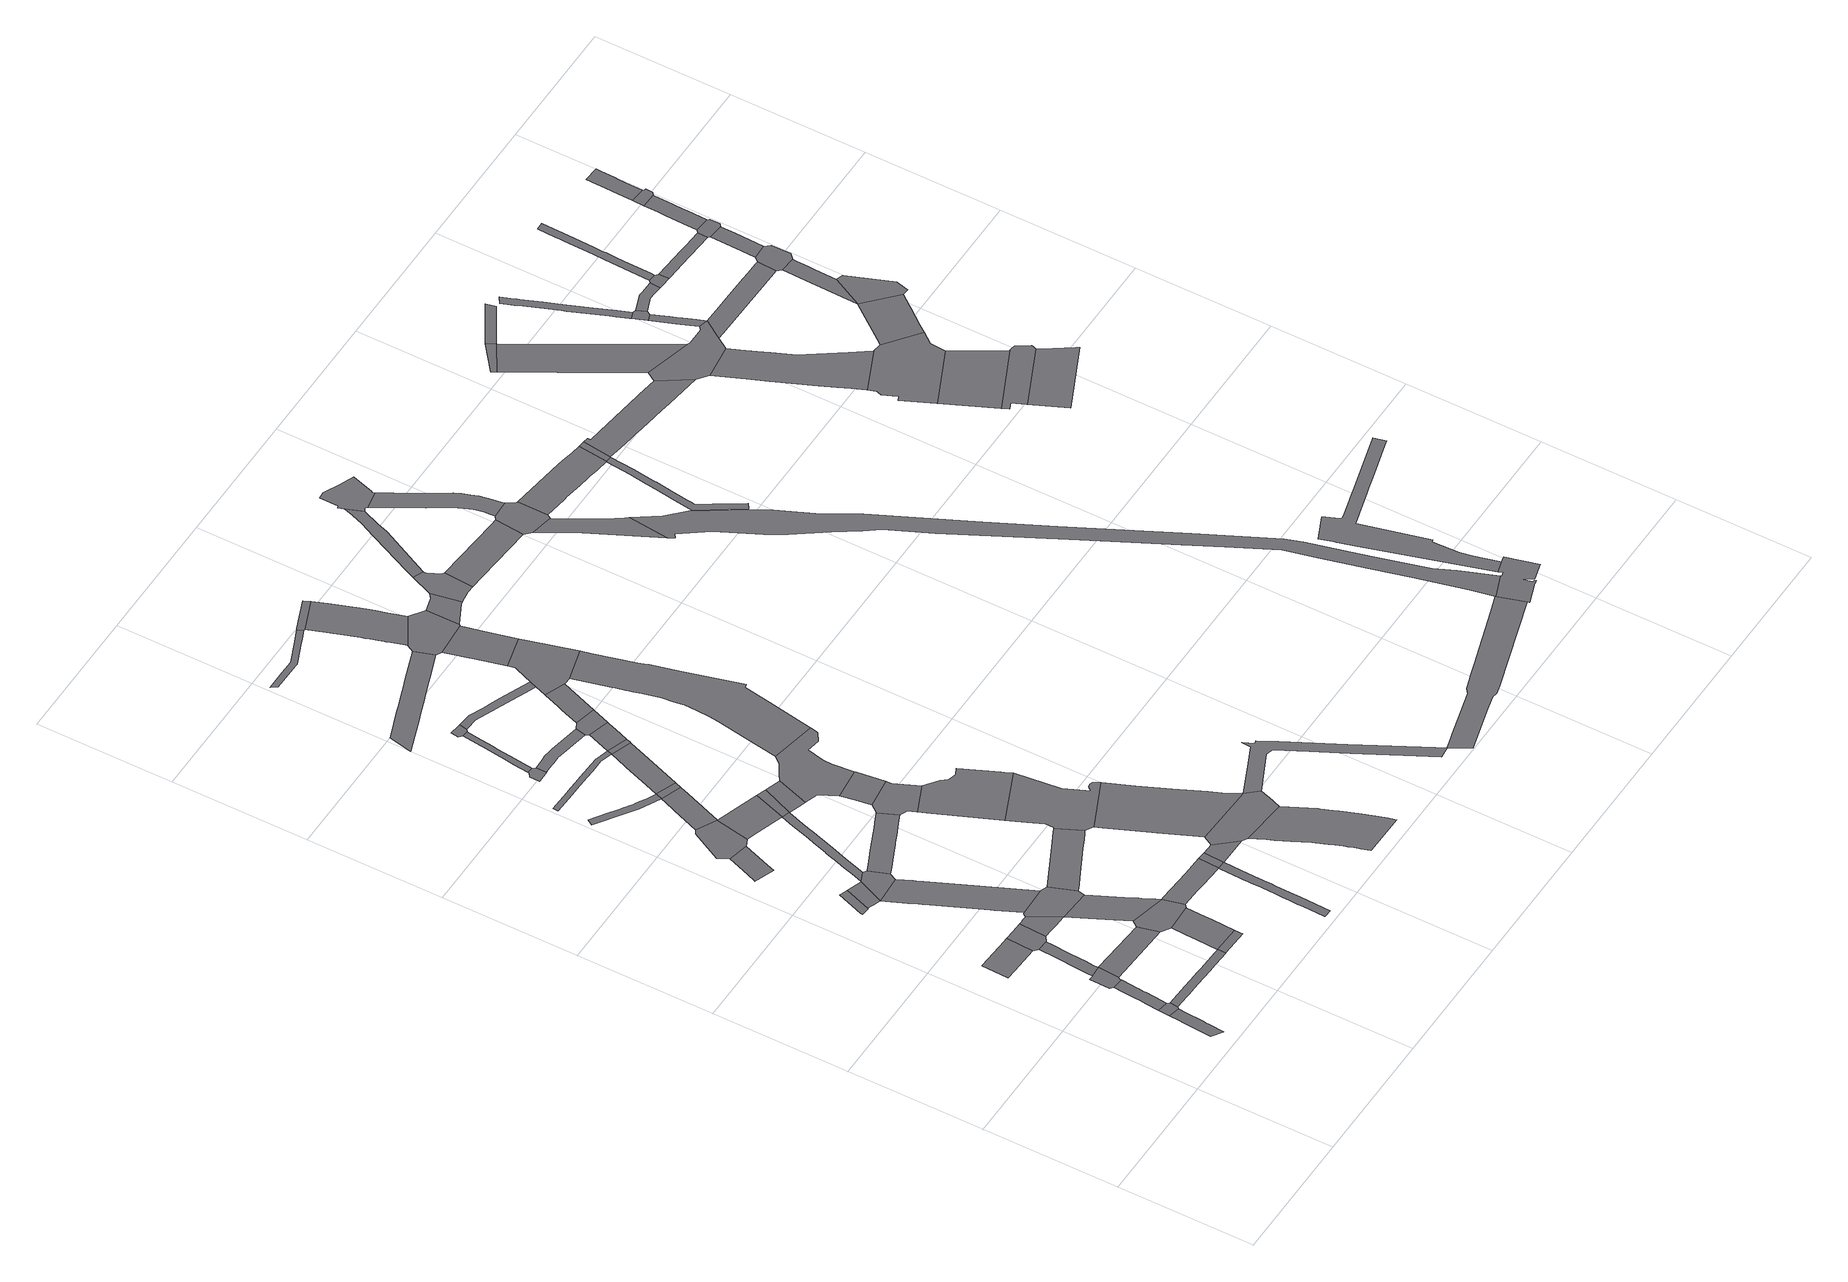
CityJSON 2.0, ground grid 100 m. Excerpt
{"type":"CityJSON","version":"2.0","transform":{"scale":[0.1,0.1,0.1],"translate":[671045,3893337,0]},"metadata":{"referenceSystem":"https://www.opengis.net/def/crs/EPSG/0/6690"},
"CityObjects":{
"road1":{"type":"Road","attributes":{"function":"9","usage":"9","RoadStructureAttribute.widthType":"2","RoadStructureAttribute.width":7.03,"RoadStructureAttribute.sectionType":"1"},"geometry":[{"type":"MultiSurface","lod":"1","boundaries":[[[0,1,2,3,4,5,6,7,8,9,10,11,12,13]]]}]},
"road2":{"type":"Road","attributes":{"function":"9","usage":"9","RoadStructureAttribute.widthType":"9","RoadStructureAttribute.width":-9999,"RoadStructureAttribute.sectionType":"9"},"geometry":[{"type":"MultiSurface","lod":"1","boundaries":[[[14,15,16,13,12,17]]]}]},
"road3":{"type":"Road","attributes":{"function":"9","usage":"9","RoadStructureAttribute.widthType":"2","RoadStructureAttribute.width":7.03,"RoadStructureAttribute.sectionType":"1"},"geometry":[{"type":"MultiSurface","lod":"1","boundaries":[[[18,19,20,21,22,23,24,25,16,15,26,27,28,29,30,31,32,33,34]]]}]},
"road4":{"type":"Road","attributes":{"function":"9","usage":"9","RoadStructureAttribute.widthType":"9","RoadStructureAttribute.width":-9999,"RoadStructureAttribute.sectionType":"9"},"geometry":[{"type":"MultiSurface","lod":"1","boundaries":[[[35,36,37,38,39,18,34,40,41]]]}]},
"road5":{"type":"Road","attributes":{"function":"9","usage":"9","RoadStructureAttribute.widthType":"1","RoadStructureAttribute.width":17.89,"RoadStructureAttribute.sectionType":"1"},"geometry":[{"type":"MultiSurface","lod":"1","boundaries":[[[42,43,44,45,46,47,48,49]]]}]},
"road6":{"type":"Road","attributes":{"function":"9","usage":"9","RoadStructureAttribute.widthType":"2","RoadStructureAttribute.width":6.65,"RoadStructureAttribute.sectionType":"1"},"geometry":[{"type":"MultiSurface","lod":"1","boundaries":[[[50,51,52,53,36,35,54,55,56,57,58,59,60]]]}]},
"road7":{"type":"Road","attributes":{"function":"9","usage":"9","RoadStructureAttribute.widthType":"3","RoadStructureAttribute.width":5.54,"RoadStructureAttribute.sectionType":"1"},"geometry":[{"type":"MultiSurface","lod":"1","boundaries":[[[61,62,63,64,65,66,67,68,14,17,69,70,71,72,73,74,75,76,77,78,79,80]]]}]},
"road8":{"type":"Road","attributes":{"function":"9","usage":"9","RoadStructureAttribute.widthType":"9","RoadStructureAttribute.width":-9999,"RoadStructureAttribute.sectionType":"9"},"geometry":[{"type":"MultiSurface","lod":"1","boundaries":[[[81,82,83,84,44,43,50,60]]]}]},
"road9":{"type":"Road","attributes":{"function":"9","usage":"9","RoadStructureAttribute.widthType":"9","RoadStructureAttribute.width":-9999,"RoadStructureAttribute.sectionType":"9"},"geometry":[{"type":"MultiSurface","lod":"1","boundaries":[[[85,86,87,88,89,90,91]]]}]},
"road10":{"type":"Road","attributes":{"function":"9","usage":"9","RoadStructureAttribute.widthType":"2","RoadStructureAttribute.width":14.93,"RoadStructureAttribute.sectionType":"1"},"geometry":[{"type":"MultiSurface","lod":"1","boundaries":[[[92,93,94,35,41]]]}]},
"road11":{"type":"Road","attributes":{"function":"9","usage":"9","RoadStructureAttribute.widthType":"1","RoadStructureAttribute.width":16.91,"RoadStructureAttribute.sectionType":"1"},"geometry":[{"type":"MultiSurface","lod":"1","boundaries":[[[89,88,95,96,97,98]]]}]},
"road12":{"type":"Road","attributes":{"function":"9","usage":"9","RoadStructureAttribute.widthType":"1","RoadStructureAttribute.width":17.89,"RoadStructureAttribute.sectionType":"1"},"geometry":[{"type":"MultiSurface","lod":"1","boundaries":[[[82,99,100,101,102,103,104,105,106,107,83]]]}]},
"road13":{"type":"Road","attributes":{"function":"9","usage":"9","RoadStructureAttribute.widthType":"1","RoadStructureAttribute.width":15.04,"RoadStructureAttribute.sectionType":"1"},"geometry":[{"type":"MultiSurface","lod":"1","boundaries":[[[108,109,110,111,112,113,114,115]]]}]},
"road14":{"type":"Road","attributes":{"function":"9","usage":"9","RoadStructureAttribute.widthType":"9","RoadStructureAttribute.width":-9999,"RoadStructureAttribute.sectionType":"9"},"geometry":[{"type":"MultiSurface","lod":"1","boundaries":[[[97,116,117,118,119,98]]]}]},
"road15":{"type":"Road","attributes":{"function":"9","usage":"9","RoadStructureAttribute.widthType":"1","RoadStructureAttribute.width":16.91,"RoadStructureAttribute.sectionType":"1"},"geometry":[{"type":"MultiSurface","lod":"1","boundaries":[[[120,121,122,123,124,116,97,125,126,127,128,129,130,131,132,133]]]}]},
"road16":{"type":"Road","attributes":{"function":"9","usage":"9","RoadStructureAttribute.widthType":"9","RoadStructureAttribute.width":-9999,"RoadStructureAttribute.sectionType":"9"},"geometry":[{"type":"MultiSurface","lod":"1","boundaries":[[[134,135,61,80]]]}]},
"road17":{"type":"Road","attributes":{"function":"9","usage":"9","RoadStructureAttribute.widthType":"9","RoadStructureAttribute.width":-9999,"RoadStructureAttribute.sectionType":"9"},"geometry":[{"type":"MultiSurface","lod":"1","boundaries":[[[136,137,120,133,138,103,102,139]]]}]},
"road18":{"type":"Road","attributes":{"function":"9","usage":"9","RoadStructureAttribute.widthType":"1","RoadStructureAttribute.width":19.21,"RoadStructureAttribute.sectionType":"1"},"geometry":[{"type":"MultiSurface","lod":"1","boundaries":[[[140,141,142,143,144,145,146,61,135]]]}]},
"road19":{"type":"Road","attributes":{"function":"9","usage":"9","RoadStructureAttribute.widthType":"9","RoadStructureAttribute.width":-9999,"RoadStructureAttribute.sectionType":"9"},"geometry":[{"type":"MultiSurface","lod":"1","boundaries":[[[111,110,147,148,149,150,151]]]}]},
"road20":{"type":"Road","attributes":{"function":"9","usage":"9","RoadStructureAttribute.widthType":"1","RoadStructureAttribute.width":19.21,"RoadStructureAttribute.sectionType":"1"},"geometry":[{"type":"MultiSurface","lod":"1","boundaries":[[[102,152,153,154,155,156,157,158,139]]]}]},
"road21":{"type":"Road","attributes":{"function":"9","usage":"9","RoadStructureAttribute.widthType":"9","RoadStructureAttribute.width":-9999,"RoadStructureAttribute.sectionType":"9"},"geometry":[{"type":"MultiSurface","lod":"1","boundaries":[[[93,92,143,142,159,154,153]]]}]},
"road22":{"type":"Road","attributes":{"function":"9","usage":"9","RoadStructureAttribute.widthType":"3","RoadStructureAttribute.width":5.7,"RoadStructureAttribute.sectionType":"1"},"geometry":[{"type":"MultiSurface","lod":"1","boundaries":[[[160,161,162,163,164,165,166,167,168,169,98,119,170,171,172,173,174,175,176,177,178,179]]]}]},
"road23":{"type":"Road","attributes":{"function":"9","usage":"9","RoadStructureAttribute.widthType":"3","RoadStructureAttribute.width":4.86,"RoadStructureAttribute.sectionType":"1"},"geometry":[{"type":"MultiSurface","lod":"1","boundaries":[[[180,181,182,183,184,185,186,187,188,189,190,191,192,193,194,195,196,197,198,199]]]}]},
"road24":{"type":"Road","attributes":{"function":"9","usage":"9","RoadStructureAttribute.widthType":"2","RoadStructureAttribute.width":14.6,"RoadStructureAttribute.sectionType":"1"},"geometry":[{"type":"MultiSurface","lod":"1","boundaries":[[[200,201,198,202,203,204,205,149,148,206]]]}]},
"road25":{"type":"Road","attributes":{"function":"9","usage":"9","RoadStructureAttribute.widthType":"2","RoadStructureAttribute.width":11.9,"RoadStructureAttribute.sectionType":"1"},"geometry":[{"type":"MultiSurface","lod":"1","boundaries":[[[207,208,209,210,211,212,213,214,118,117,215,216,217,218,219,220,221]]]}]},
"road26":{"type":"Road","attributes":{"function":"9","usage":"9","RoadStructureAttribute.widthType":"1","RoadStructureAttribute.width":24.23,"RoadStructureAttribute.sectionType":"1"},"geometry":[{"type":"MultiSurface","lod":"1","boundaries":[[[222,223,148,147,224,225]]]}]},
"road27":{"type":"Road","attributes":{"function":"9","usage":"9","RoadStructureAttribute.widthType":"9","RoadStructureAttribute.width":-9999,"RoadStructureAttribute.sectionType":"9"},"geometry":[{"type":"MultiSurface","lod":"1","boundaries":[[[226,227,228,229,230,231,232]]]}]},
"road28":{"type":"Road","attributes":{"function":"9","usage":"9","RoadStructureAttribute.widthType":"4","RoadStructureAttribute.width":3.74,"RoadStructureAttribute.sectionType":"1"},"geometry":[{"type":"MultiSurface","lod":"1","boundaries":[[[233,234,235,236,237,238,239,240,241,242,243,244,245,246,247,248,249,250]]]}]},
"road29":{"type":"Road","attributes":{"function":"9","usage":"9","RoadStructureAttribute.widthType":"9","RoadStructureAttribute.width":-9999,"RoadStructureAttribute.sectionType":"9"},"geometry":[{"type":"MultiSurface","lod":"1","boundaries":[[[198,201,251,199]]]}]},
"road30":{"type":"Road","attributes":{"function":"9","usage":"9","RoadStructureAttribute.widthType":"2","RoadStructureAttribute.width":11.96,"RoadStructureAttribute.sectionType":"1"},"geometry":[{"type":"MultiSurface","lod":"1","boundaries":[[[252,253,254,154,159,255,256,257,258]]]}]},
"road31":{"type":"Road","attributes":{"function":"9","usage":"9","RoadStructureAttribute.widthType":"1","RoadStructureAttribute.width":17.89,"RoadStructureAttribute.sectionType":"1"},"geometry":[{"type":"MultiSurface","lod":"1","boundaries":[[[259,260,261,262,263,264,265,266,267,268,137,136]]]}]},
"road32":{"type":"Road","attributes":{"function":"9","usage":"9","RoadStructureAttribute.widthType":"9","RoadStructureAttribute.width":-9999,"RoadStructureAttribute.sectionType":"9"},"geometry":[{"type":"MultiSurface","lod":"1","boundaries":[[[222,225,178,177,269]]]}]},
"road33":{"type":"Road","attributes":{"function":"9","usage":"9","RoadStructureAttribute.widthType":"4","RoadStructureAttribute.width":3.94,"RoadStructureAttribute.sectionType":"1"},"geometry":[{"type":"MultiSurface","lod":"1","boundaries":[[[231,270,271,272,273,274,275,276,277,278,279,280,281,282,283,284,232]]]}]},
"road34":{"type":"Road","attributes":{"function":"9","usage":"9","RoadStructureAttribute.widthType":"3","RoadStructureAttribute.width":5.86,"RoadStructureAttribute.sectionType":"1"},"geometry":[{"type":"MultiSurface","lod":"1","boundaries":[[[285,286,287,288,289,290,291,292,293,294,295,296,297,298,299,300,301,302,303,304,305,306,307,308,309]]]}]},
"road35":{"type":"Road","attributes":{"function":"9","usage":"9","RoadStructureAttribute.widthType":"1","RoadStructureAttribute.width":24.23,"RoadStructureAttribute.sectionType":"1"},"geometry":[{"type":"MultiSurface","lod":"1","boundaries":[[[310,269,177,311,312,313,314]]]}]},
"road36":{"type":"Road","attributes":{"function":"9","usage":"9","RoadStructureAttribute.widthType":"2","RoadStructureAttribute.width":14.6,"RoadStructureAttribute.sectionType":"1"},"geometry":[{"type":"MultiSurface","lod":"1","boundaries":[[[251,315,316,317,249,318,319,320,321,322,323,324,199]]]}]},
"road37":{"type":"Road","attributes":{"function":"9","usage":"9","RoadStructureAttribute.widthType":"2","RoadStructureAttribute.width":7.37,"RoadStructureAttribute.sectionType":"1"},"geometry":[{"type":"MultiSurface","lod":"1","boundaries":[[[325,326,327,328,329,330,331,230,229,332,333,334,335,336,337,338,339,340,341,342,343]]]}]},
"road38":{"type":"Road","attributes":{"function":"9","usage":"9","RoadStructureAttribute.widthType":"9","RoadStructureAttribute.width":-9999,"RoadStructureAttribute.sectionType":"9"},"geometry":[{"type":"MultiSurface","lod":"1","boundaries":[[[344,345,346,347,277,276,348]]]}]},
"road39":{"type":"Road","attributes":{"function":"9","usage":"9","RoadStructureAttribute.widthType":"9","RoadStructureAttribute.width":-9999,"RoadStructureAttribute.sectionType":"9"},"geometry":[{"type":"MultiSurface","lod":"1","boundaries":[[[309,308,349,252,258]]]}]},
"road40":{"type":"Road","attributes":{"function":"9","usage":"9","RoadStructureAttribute.widthType":"9","RoadStructureAttribute.width":-9999,"RoadStructureAttribute.sectionType":"9"},"geometry":[{"type":"MultiSurface","lod":"1","boundaries":[[[350,351,352,353,207,221,354,355,356,357]]]}]},
"road41":{"type":"Road","attributes":{"function":"9","usage":"9","RoadStructureAttribute.widthType":"9","RoadStructureAttribute.width":-9999,"RoadStructureAttribute.sectionType":"9"},"geometry":[{"type":"MultiSurface","lod":"1","boundaries":[[[249,317,358,359,360,250]]]}]},
"road42":{"type":"Road","attributes":{"function":"9","usage":"9","RoadStructureAttribute.widthType":"1","RoadStructureAttribute.width":29.88,"RoadStructureAttribute.sectionType":"1"},"geometry":[{"type":"MultiSurface","lod":"1","boundaries":[[[351,361,362,363,364,352]]]}]},
"road43":{"type":"Road","attributes":{"function":"9","usage":"9","RoadStructureAttribute.widthType":"2","RoadStructureAttribute.width":11.96,"RoadStructureAttribute.sectionType":"1"},"geometry":[{"type":"MultiSurface","lod":"1","boundaries":[[[349,308,365,366,367]]]}]},
"road44":{"type":"Road","attributes":{"function":"9","usage":"9","RoadStructureAttribute.widthType":"2","RoadStructureAttribute.width":14.6,"RoadStructureAttribute.sectionType":"1"},"geometry":[{"type":"MultiSurface","lod":"1","boundaries":[[[368,369,370,371,372,373,360,359]]]}]},
"road45":{"type":"Road","attributes":{"function":"9","usage":"9","RoadStructureAttribute.widthType":"1","RoadStructureAttribute.width":15.15,"RoadStructureAttribute.sectionType":"1"},"geometry":[{"type":"MultiSurface","lod":"1","boundaries":[[[374,375,376,377,378,379,380,381,382,383,384,385,386,387,388,389,390,391,392,393,394,395]]]}]},
"road46":{"type":"Road","attributes":{"function":"9","usage":"9","RoadStructureAttribute.widthType":"9","RoadStructureAttribute.width":-9999,"RoadStructureAttribute.sectionType":"9"},"geometry":[{"type":"MultiSurface","lod":"1","boundaries":[[[313,396,397,363,362,398,399,400,401,402,403,404,405,406,407,314]]]}]},
"road47":{"type":"Road","attributes":{"function":"9","usage":"9","RoadStructureAttribute.widthType":"1","RoadStructureAttribute.width":29.88,"RoadStructureAttribute.sectionType":"1"},"geometry":[{"type":"MultiSurface","lod":"1","boundaries":[[[408,409,410,411,412,413,414,415,357,356,416,417,418]]]}]},
"road48":{"type":"Road","attributes":{"function":"9","usage":"9","RoadStructureAttribute.widthType":"9","RoadStructureAttribute.width":-9999,"RoadStructureAttribute.sectionType":"9"},"geometry":[{"type":"MultiSurface","lod":"1","boundaries":[[[419,325,343,371,370,420]]]}]},
"road49":{"type":"Road","attributes":{"function":"9","usage":"9","RoadStructureAttribute.widthType":"3","RoadStructureAttribute.width":5.42,"RoadStructureAttribute.sectionType":"1"},"geometry":[{"type":"MultiSurface","lod":"1","boundaries":[[[421,422,423,424,425,426,427,428,429,430,431,432,344,348]]]}]},
"road50":{"type":"Road","attributes":{"function":"9","usage":"9","RoadStructureAttribute.widthType":"9","RoadStructureAttribute.width":-9999,"RoadStructureAttribute.sectionType":"9"},"geometry":[{"type":"MultiSurface","lod":"1","boundaries":[[[433,434,435,436,437,438,439,440,408,418,441,442,443,444,266,265,445]]]}]},
"road51":{"type":"Road","attributes":{"function":"9","usage":"9","RoadStructureAttribute.widthType":"3","RoadStructureAttribute.width":4.1,"RoadStructureAttribute.sectionType":"1"},"geometry":[{"type":"MultiSurface","lod":"1","boundaries":[[[446,447,448,449,450,451,452,453,454,455,456,457,458,459]]]}]},
"road52":{"type":"Road","attributes":{"function":"9","usage":"9","RoadStructureAttribute.widthType":"2","RoadStructureAttribute.width":14.6,"RoadStructureAttribute.sectionType":"1"},"geometry":[{"type":"MultiSurface","lod":"1","boundaries":[[[460,461,462,463,464,465,419,420]]]}]},
"road53":{"type":"Road","attributes":{"function":"9","usage":"9","RoadStructureAttribute.widthType":"1","RoadStructureAttribute.width":29.88,"RoadStructureAttribute.sectionType":"1"},"geometry":[{"type":"MultiSurface","lod":"1","boundaries":[[[466,467,468,469,470,471,472,473,474,475,476,433,445]]]}]},
"road54":{"type":"Road","attributes":{"function":"9","usage":"9","RoadStructureAttribute.widthType":"9","RoadStructureAttribute.width":-9999,"RoadStructureAttribute.sectionType":"9"},"geometry":[{"type":"MultiSurface","lod":"1","boundaries":[[[477,478,479,472,471,367,366,480,481]]]}]},
"road55":{"type":"Road","attributes":{"function":"9","usage":"9","RoadStructureAttribute.widthType":"1","RoadStructureAttribute.width":25.45,"RoadStructureAttribute.sectionType":"1"},"geometry":[{"type":"MultiSurface","lod":"1","boundaries":[[[482,483,484,485,486,487,488,489,490,491,481,480,492,493,494,495,496,497,498,499,500,501,502,503,504,505]]]}]},
"road56":{"type":"Road","attributes":{"function":"9","usage":"9","RoadStructureAttribute.widthType":"1","RoadStructureAttribute.width":29.88,"RoadStructureAttribute.sectionType":"1"},"geometry":[{"type":"MultiSurface","lod":"1","boundaries":[[[506,507,508,509,510,511,512,513,514,515,516,517,518,519,405,404,520,521,522,523,524,525,526,527,528,529,530,531]]]}]},
"road57":{"type":"Road","attributes":{"function":"9","usage":"9","RoadStructureAttribute.widthType":"9","RoadStructureAttribute.width":-9999,"RoadStructureAttribute.sectionType":"9"},"geometry":[{"type":"MultiSurface","lod":"1","boundaries":[[[532,533,534,535,426,425,536,461,460,531,530,537,538,539]]]}]},
"road58":{"type":"Road","attributes":{"function":"9","usage":"9","RoadStructureAttribute.widthType":"9","RoadStructureAttribute.width":-9999,"RoadStructureAttribute.sectionType":"9"},"geometry":[{"type":"MultiSurface","lod":"1","boundaries":[[[540,541,542,543,454,453,544,545]]]}]},
"road59":{"type":"Road","attributes":{"function":"9","usage":"9","RoadStructureAttribute.widthType":"1","RoadStructureAttribute.width":29.88,"RoadStructureAttribute.sectionType":"1"},"geometry":[{"type":"MultiSurface","lod":"1","boundaries":[[[538,546,547,548,549,550,551,552,553,539]]]}]},
"road60":{"type":"Road","attributes":{"function":"9","usage":"9","RoadStructureAttribute.widthType":"1","RoadStructureAttribute.width":29.88,"RoadStructureAttribute.sectionType":"1"},"geometry":[{"type":"MultiSurface","lod":"1","boundaries":[[[554,555,556,557,558,559,560,561,562,563,564,565,566,567,568,569,570,571,572,573,574,575,540,545]]]}]},
"road61":{"type":"Road","attributes":{"function":"9","usage":"9","RoadStructureAttribute.widthType":"9","RoadStructureAttribute.width":-9999,"RoadStructureAttribute.sectionType":"9"},"geometry":[{"type":"MultiSurface","lod":"1","boundaries":[[[576,569,568,383,382,548,547,577]]]}]},
"road62":{"type":"Road","attributes":{"function":"9","usage":"9","RoadStructureAttribute.widthType":"1","RoadStructureAttribute.width":16.73,"RoadStructureAttribute.sectionType":"1"},"geometry":[{"type":"MultiSurface","lod":"1","boundaries":[[[578,576,577,579,580,581]]]}]},
"road63":{"type":"Road","attributes":{"function":"9","usage":"9","RoadStructureAttribute.widthType":"2","RoadStructureAttribute.width":8.14,"RoadStructureAttribute.sectionType":"1"},"geometry":[{"type":"MultiSurface","lod":"1","boundaries":[[[582,583,584,585,586,587,588,589,590,591,592,593,594,595,596,597,598,599,600,601,602,603,604,605,606,607,608,472,479]]]}]},
"road64":{"type":"Road","attributes":{"function":"9","usage":"9","RoadStructureAttribute.widthType":"9","RoadStructureAttribute.width":-9999,"RoadStructureAttribute.sectionType":"9"},"geometry":[{"type":"MultiSurface","lod":"1","boundaries":[[[580,609,610,611,612,613,614,615,581]]]}]},
"road65":{"type":"Road","attributes":{"function":"9","usage":"9","RoadStructureAttribute.widthType":"2","RoadStructureAttribute.width":11.92,"RoadStructureAttribute.sectionType":"1"},"geometry":[{"type":"MultiSurface","lod":"1","boundaries":[[[616,617,618,619,620,621,622,615,614,623,624,625]]]}]},
"road66":{"type":"Road","attributes":{"function":"9","usage":"9","RoadStructureAttribute.widthType":"9","RoadStructureAttribute.width":-9999,"RoadStructureAttribute.sectionType":"6"},"geometry":[{"type":"MultiSurface","lod":"1","boundaries":[[[626,611,610,627,628,629]]]}]},
"road67":{"type":"Road","attributes":{"function":"9","usage":"9","RoadStructureAttribute.widthType":"9","RoadStructureAttribute.width":-9999,"RoadStructureAttribute.sectionType":"9"},"geometry":[{"type":"MultiSurface","lod":"1","boundaries":[[[616,625,630,631,632,633,634,635,636,637,638,639,640,641,642,643,644,645,646,647,648]]]}]},
"road68":{"type":"Road","attributes":{"function":"9","usage":"9","RoadStructureAttribute.widthType":"2","RoadStructureAttribute.width":10.52,"RoadStructureAttribute.sectionType":"1"},"geometry":[{"type":"MultiSurface","lod":"1","boundaries":[[[649,650,651,652,653,654,655,656,657,658,659,636,635,660,661,662,663,664,665,666,667,668,669,670,671,672,673]]]}]},
"road69":{"type":"Road","attributes":{"function":"9","usage":"9","RoadStructureAttribute.widthType":"2","RoadStructureAttribute.width":10.49,"RoadStructureAttribute.sectionType":"1"},"geometry":[{"type":"MultiSurface","lod":"1","boundaries":[[[674,675,676,677,678,679,680,681]]]}]},
"road70":{"type":"Road","attributes":{"function":"9","usage":"9","RoadStructureAttribute.widthType":"9","RoadStructureAttribute.width":-9999,"RoadStructureAttribute.sectionType":"9"},"geometry":[{"type":"MultiSurface","lod":"1","boundaries":[[[628,682,679,678,683,684,685,673,672,629]]]}]},
"road71":{"type":"Road","attributes":{"function":"9","usage":"9","RoadStructureAttribute.widthType":"9","RoadStructureAttribute.width":-9999,"RoadStructureAttribute.sectionType":"1"},"geometry":[{"type":"MultiSurface","lod":"1","boundaries":[[[686,687,688,689,690,691,692,693,694,695,696,697,698,699,597,700,701,702,703,704,705,706]]]}]},
"road72":{"type":"Road","attributes":{"function":"9","usage":"9","RoadStructureAttribute.widthType":"1","RoadStructureAttribute.width":16.73,"RoadStructureAttribute.sectionType":"1"},"geometry":[{"type":"MultiSurface","lod":"1","boundaries":[[[707,708,709,684,683,710,711,712,713,714,715,716,717,718,719]]]}]},
"road73":{"type":"Road","attributes":{"function":"9","usage":"9","RoadStructureAttribute.widthType":"9","RoadStructureAttribute.width":-9999,"RoadStructureAttribute.sectionType":"1"},"geometry":[{"type":"MultiSurface","lod":"1","boundaries":[[[718,720,721,722,723,724,725,726,727,728,729,730,731,732,733,734,735,736,737,738,739,740,741,742,743,744,745,746,747]]]}]},
"road74":{"type":"Road","attributes":{"function":"9","usage":"9","RoadStructureAttribute.widthType":"9","RoadStructureAttribute.width":-9999,"RoadStructureAttribute.sectionType":"1"},"geometry":[{"type":"MultiSurface","lod":"1","boundaries":[[[748,749,750,751,752,753,754,755,756,757,758,759,760,761,762,763,764,765,681,766,767,768,769,770,771,772,773,774,775,776,777,778,779,780,781,782,783,784]]]}]},
"road75":{"type":"Road","attributes":{"function":"9","usage":"9","RoadStructureAttribute.widthType":"9","RoadStructureAttribute.width":-9999,"RoadStructureAttribute.sectionType":"9"},"geometry":[{"type":"MultiSurface","lod":"1","boundaries":[[[718,747,785,786,787,719]]]}]},
"road76":{"type":"Road","attributes":{"function":"9","usage":"9","RoadStructureAttribute.widthType":"9","RoadStructureAttribute.width":-9999,"RoadStructureAttribute.sectionType":"9"},"geometry":[{"type":"MultiSurface","lod":"1","boundaries":[[[788,789,790,791,792,793,794,795,796,797,798,799,800,801,802,803,804,805,806,748,784,686,706]]]}]},
"road77":{"type":"Road","attributes":{"function":"9","usage":"9","RoadStructureAttribute.widthType":"1","RoadStructureAttribute.width":16.73,"RoadStructureAttribute.sectionType":"1"},"geometry":[{"type":"MultiSurface","lod":"1","boundaries":[[[807,808,809,810,811,787,786,812,813,814,815,816,817,818,819,820,821]]]}]},
"road78":{"type":"Road","attributes":{"function":"9","usage":"9","RoadStructureAttribute.widthType":"9","RoadStructureAttribute.width":-9999,"RoadStructureAttribute.sectionType":"9"},"geometry":[{"type":"MultiSurface","lod":"1","boundaries":[[[822,823,824,825]]]}]},
"road79":{"type":"Road","attributes":{"function":"9","usage":"9","RoadStructureAttribute.widthType":"9","RoadStructureAttribute.width":-9999,"RoadStructureAttribute.sectionType":"1"},"geometry":[{"type":"MultiSurface","lod":"1","boundaries":[[[826,827,828,829,830,831,832,833,834,835,836,837,838,803,802,839,840,841,842,843,844,845,846,847,848,849,850,851]]]}]},
"road80":{"type":"Road","attributes":{"function":"9","usage":"9","RoadStructureAttribute.widthType":"1","RoadStructureAttribute.width":39.14,"RoadStructureAttribute.sectionType":"1"},"geometry":[{"type":"MultiSurface","lod":"1","boundaries":[[[852,853,854,855,856,857,858,859,860,861,822,825,862,863,864,865,866,867,868,869]]]}]},
"road81":{"type":"Road","attributes":{"function":"9","usage":"9","RoadStructureAttribute.widthType":"2","RoadStructureAttribute.width":6.92,"RoadStructureAttribute.sectionType":"1"},"geometry":[{"type":"MultiSurface","lod":"1","boundaries":[[[870,871,872,823,822,873,874,875]]]}]},
"road82":{"type":"Road","attributes":{"function":"9","usage":"9","RoadStructureAttribute.widthType":"9","RoadStructureAttribute.width":-9999,"RoadStructureAttribute.sectionType":"9"},"geometry":[{"type":"MultiSurface","lod":"1","boundaries":[[[876,877,878,879,880,881,882,883,852,869,821,820]]]}]},
"road83":{"type":"Road","attributes":{"function":"9","usage":"9","RoadStructureAttribute.widthType":"1","RoadStructureAttribute.width":39.14,"RoadStructureAttribute.sectionType":"1"},"geometry":[{"type":"MultiSurface","lod":"1","boundaries":[[[884,885,886,887,888,889,890,891,877,876,892,893,894,895,896,897,898,899,900]]]}]},
"road84":{"type":"Road","attributes":{"function":"9","usage":"9","RoadStructureAttribute.widthType":"3","RoadStructureAttribute.width":5.41,"RoadStructureAttribute.sectionType":"1"},"geometry":[{"type":"MultiSurface","lod":"1","boundaries":[[[901,902,903,904,905,906,907,908,909,910,911,912,913,914,915,916,917,918,919,920,921,922]]]}]},
"road85":{"type":"Road","attributes":{"function":"9","usage":"9","RoadStructureAttribute.widthType":"9","RoadStructureAttribute.width":-9999,"RoadStructureAttribute.sectionType":"9"},"geometry":[{"type":"MultiSurface","lod":"1","boundaries":[[[899,923,924,925,926,927,928,929,930,931,932,933,900]]]}]},
"road86":{"type":"Road","attributes":{"function":"9","usage":"9","RoadStructureAttribute.widthType":"1","RoadStructureAttribute.width":39.14,"RoadStructureAttribute.sectionType":"1"},"geometry":[{"type":"MultiSurface","lod":"1","boundaries":[[[929,928,934,935]]]}]},
"road87":{"type":"Road","attributes":{"function":"9","usage":"9","RoadStructureAttribute.widthType":"9","RoadStructureAttribute.width":-9999,"RoadStructureAttribute.sectionType":"9"},"geometry":[{"type":"MultiSurface","lod":"1","boundaries":[[[936,901,922,937,938,939,940]]]}]},
"road88":{"type":"Road","attributes":{"function":"9","usage":"9","RoadStructureAttribute.widthType":"9","RoadStructureAttribute.width":-9999,"RoadStructureAttribute.sectionType":"9"},"geometry":[{"type":"MultiSurface","lod":"1","boundaries":[[[941,881,880,942,943,944,945,946,947,939,938]]]}]},
"road89":{"type":"Road","attributes":{"function":"9","usage":"9","RoadStructureAttribute.widthType":"1","RoadStructureAttribute.width":39.14,"RoadStructureAttribute.sectionType":"9"},"geometry":[{"type":"MultiSurface","lod":"1","boundaries":[[[948,949,950,951,952,935,934,953,954,955]]]}]},
"road90":{"type":"Road","attributes":{"function":"9","usage":"2","RoadStructureAttribute.widthType":"1","RoadStructureAttribute.width":39.14,"RoadStructureAttribute.sectionType":"1"},"geometry":[{"type":"MultiSurface","lod":"1","boundaries":[[[956,957,958,959,960,948,955]]]}]},
"road91":{"type":"Road","attributes":{"function":"9","usage":"9","RoadStructureAttribute.widthType":"2","RoadStructureAttribute.width":6.76,"RoadStructureAttribute.sectionType":"1"},"geometry":[{"type":"MultiSurface","lod":"1","boundaries":[[[961,962,963,964,965,966,967,936,940]]]}]},
"road92":{"type":"Road","attributes":{"function":"9","usage":"9","RoadStructureAttribute.widthType":"2","RoadStructureAttribute.width":12.77,"RoadStructureAttribute.sectionType":"1"},"geometry":[{"type":"MultiSurface","lod":"1","boundaries":[[[879,968,969,970,971,972,973,974,975,880]]]}]},
"road93":{"type":"Road","attributes":{"function":"9","usage":"9","RoadStructureAttribute.widthType":"9","RoadStructureAttribute.width":-9999,"RoadStructureAttribute.sectionType":"9"},"geometry":[{"type":"MultiSurface","lod":"1","boundaries":[[[965,964,976,977,978,979,980]]]}]},
"road94":{"type":"Road","attributes":{"function":"9","usage":"2","RoadStructureAttribute.widthType":"1","RoadStructureAttribute.width":30.31,"RoadStructureAttribute.sectionType":"1"},"geometry":[{"type":"MultiSurface","lod":"1","boundaries":[[[981,982,983,984,985,986,933,932]]]}]},
"road95":{"type":"Road","attributes":{"function":"9","usage":"9","RoadStructureAttribute.widthType":"3","RoadStructureAttribute.width":5.21,"RoadStructureAttribute.sectionType":"1"},"geometry":[{"type":"MultiSurface","lod":"1","boundaries":[[[979,987,988,989,990,991,992,993,994,995,996,997,998,999,1000,1001,1002,1003,1004,980]]]}]},
"road96":{"type":"Road","attributes":{"function":"9","usage":"9","RoadStructureAttribute.widthType":"2","RoadStructureAttribute.width":8.52,"RoadStructureAttribute.sectionType":"1"},"geometry":[{"type":"MultiSurface","lod":"1","boundaries":[[[1005,1006,985,1007,1008,1009,1010,1011,1012]]]}]},
"road97":{"type":"Road","attributes":{"function":"9","usage":"9","RoadStructureAttribute.widthType":"2","RoadStructureAttribute.width":6.76,"RoadStructureAttribute.sectionType":"1"},"geometry":[{"type":"MultiSurface","lod":"1","boundaries":[[[1013,1014,1015,1016,1017,1018,1019,978,977]]]}]},
"road98":{"type":"Road","attributes":{"function":"9","usage":"9","RoadStructureAttribute.widthType":"9","RoadStructureAttribute.width":-9999,"RoadStructureAttribute.sectionType":"9"},"geometry":[{"type":"MultiSurface","lod":"1","boundaries":[[[1020,1021,1022,1007,985,984]]]}]},
"road99":{"type":"Road","attributes":{"function":"9","usage":"9","RoadStructureAttribute.widthType":"9","RoadStructureAttribute.width":-9999,"RoadStructureAttribute.sectionType":"9"},"geometry":[{"type":"MultiSurface","lod":"1","boundaries":[[[1023,1024,1025,970,969,1005,1012,1026,1027]]]}]},
"road100":{"type":"Road","attributes":{"function":"9","usage":"9","RoadStructureAttribute.widthType":"2","RoadStructureAttribute.width":11.13,"RoadStructureAttribute.sectionType":"1"},"geometry":[{"type":"MultiSurface","lod":"1","boundaries":[[[1024,1028,1029,1030,1031,1025]]]}]},
"road101":{"type":"Road","attributes":{"function":"9","usage":"9","RoadStructureAttribute.widthType":"9","RoadStructureAttribute.width":-9999,"RoadStructureAttribute.sectionType":"9"},"geometry":[{"type":"MultiSurface","lod":"1","boundaries":[[[1032,1033,1017,1016,1030,1029,1034,1035]]]}]},
"road102":{"type":"Road","attributes":{"function":"9","usage":"9","RoadStructureAttribute.widthType":"2","RoadStructureAttribute.width":11.13,"RoadStructureAttribute.sectionType":"1"},"geometry":[{"type":"MultiSurface","lod":"1","boundaries":[[[1036,1037,1038,1033,1032,1039,1040,1041,1042,1043]]]}]},
"road103":{"type":"Road","attributes":{"function":"9","usage":"9","RoadStructureAttribute.widthType":"9","RoadStructureAttribute.width":-9999,"RoadStructureAttribute.sectionType":"9"},"geometry":[{"type":"MultiSurface","lod":"1","boundaries":[[[1044,1043,1042,1045,1046,1047,1048]]]}]},
"road104":{"type":"Road","attributes":{"function":"9","usage":"9","RoadStructureAttribute.widthType":"2","RoadStructureAttribute.width":11.13,"RoadStructureAttribute.sectionType":"1"},"geometry":[{"type":"MultiSurface","lod":"1","boundaries":[[[1049,1050,1051,1052,1053,1054,1055,1056,1057,1058,1059,1044,1048]]]}]}
},
"vertices":[
[461,401,0],[459,383,0],[455,328,0],[449,250,0],[443,165,0],[519,114,0],[528,226,0],[530,253,0],[531,270,0],[536,332,0],[538,359,0],[541,405,0],[546,463,0],[467,481,0],
[563,536,0],[552,553,0],[473,566,0],[559,476,0],
[499,911,0],[495,855,0],[495,853,0],[491,807,0],[489,782,0],[487,747,0],[485,719,0],[481,665,0],[556,605,0],[559,639,0],[561,663,0],[565,714,0],[566,736,0],[569,775,0],[570,786,0],[574,837,0],[579,905,0],
[601,1088,0],[517,1081,0],[514,1081,0],[482,1082,0],[476,933,0],[580,924,0],[591,933,0],
[298,1533,0],[514,1523,0],[524,1721,0],[511,1721,0],[490,1722,0],[240,1734,0],[237,1734,0],[228,1536,0],
[544,1492,0],[535,1351,0],[525,1210,0],[519,1116,0],[601,1091,0],[600,1127,0],[602,1154,0],[604,1182,0],[612,1312,0],[621,1448,0],[624,1487,0],
[1123,513,0],[1120,513,0],[1090,514,0],[962,519,0],[926,521,0],[881,523,0],[848,524,0],[741,528,0],[658,472,0],[673,471,0],[691,470,0],[745,468,0],[803,466,0],[804,466,0],[859,464,0],[943,460,0],[958,460,0],[1061,455,0],[1118,453,0],[1121,453,0],
[624,1488,0],[664,1515,0],[673,1714,0],[596,1717,0],
[237,2635,0],[236,2618,0],[296,2613,0],[300,2619,0],[369,2811,0],[352,2817,0],[308,2832,0],
[1069,909,0],[1031,1060,0],[604,1088,0],
[315,2613,0],[346,2601,0],[396,2582,0],[480,2771,0],
[721,1512,0],[781,1509,0],[866,1505,0],[871,1505,0],[748,1714,0],[725,1713,0],[708,1714,0],[703,1712,0],[676,1714,0],
[280,3304,0],[302,3363,0],[375,3562,0],[227,3592,0],[212,3552,0],[164,3424,0],[140,3361,0],[139,3358,0],
[609,2597,0],[633,2647,0],[581,2788,0],[554,2806,0],
[989,1750,0],[829,2106,0],[682,2434,0],[663,2476,0],[654,2496,0],[425,2518,0],[454,2452,0],[469,2419,0],[486,2383,0],[507,2335,0],[527,2290,0],[686,1936,0],[696,1914,0],[774,1740,0],
[1321,446,0],[1323,506,0],
[1114,1540,0],[1044,1728,0],[763,1736,0],[1101,1490,0],
[1329,680,0],[1331,734,0],[1335,871,0],[1135,862,0],[1131,751,0],[1128,669,0],[1123,516,0],
[429,3588,0],[478,3836,0],[336,3911,0],[305,3893,0],[186,3669,0],
[988,1262,0],[1064,1104,0],[1318,1045,0],[1301,1081,0],[1261,1162,0],[1253,1179,0],[1213,1261,0],
[1357,892,0],
[681,3397,0],[642,3276,0],[611,3182,0],[585,3098,0],[583,3095,0],[568,3045,0],[558,3015,0],[530,2927,0],[507,2857,0],[481,2774,0],[605,2966,0],[633,3053,0],[667,3158,0],[686,3219,0],[691,3232,0],[722,3329,0],[768,3472,0],[769,3475,0],[711,3493,0],[711,3491,0],
[475,4289,0],[411,4321,0],[368,4345,0],[339,4361,0],[327,4368,0],[299,4387,0],[285,4396,0],[272,4404,0],[244,4423,0],[234,4430,0],[179,4468,0],[63,4547,0],[34,4505,0],[231,4370,0],[241,4363,0],[286,4333,0],[313,4316,0],[456,4240,0],[458,4238,0],[478,4288,0],
[581,4114,0],[607,4183,0],[457,4236,0],[444,4199,0],[414,4120,0],[411,4112,0],[479,3838,0],
[1046,2996,0],[1017,2983,0],[1001,2975,0],[927,2942,0],[839,2903,0],[814,2892,0],[746,2862,0],[656,2821,0],[663,2660,0],[796,2719,0],[870,2752,0],[881,2758,0],[943,2785,0],[1037,2827,0],[1107,2859,0],
[791,3731,0],[761,3741,0],[517,3559,0],[712,3494,0],
[227,5082,0],[199,5059,0],[197,4986,0],[287,4988,0],[286,5065,0],[270,5085,0],[228,5090,0],
[617,4755,0],[546,4775,0],[360,4781,0],[301,4783,0],[249,4785,0],[196,4786,0],[36,4790,0],[35,4752,0],[194,4746,0],[293,4744,0],[341,4743,0],[377,4742,0],[444,4740,0],[470,4740,0],[544,4738,0],[632,4711,0],[635,4710,0],[645,4748,0],
[626,4233,0],
[1748,1022,0],[1594,1030,0],[1338,1044,0],[1497,885,0],[1547,882,0],[1665,876,0],[1740,872,0],
[1166,1566,0],[1216,1590,0],[1404,1682,0],[1444,1701,0],[1522,1739,0],[1561,1758,0],[1592,1773,0],[1504,1953,0],[1439,1921,0],[1360,1882,0],
[863,3707,0],
[283,5193,0],[286,5219,0],[298,5314,0],[304,5358,0],[309,5394,0],[325,5528,0],[335,5604,0],[291,5606,0],[278,5500,0],[269,5421,0],[259,5344,0],[255,5307,0],[251,5278,0],[243,5218,0],[240,5199,0],
[1739,857,0],[1736,704,0],[1735,688,0],[1734,644,0],[1734,629,0],[1732,549,0],[1730,490,0],[1729,442,0],[1727,389,0],[1726,338,0],[1725,299,0],[1724,275,0],[1723,236,0],[1719,72,0],[1719,70,0],[1779,69,0],[1785,294,0],[1787,371,0],[1790,480,0],[1791,508,0],[1792,570,0],[1795,690,0],[1800,864,0],[1800,867,0],[1740,869,0],
[954,3677,0],[771,3474,0],[868,3442,0],[896,3432,0],[975,3669,0],
[738,4534,0],[781,4651,0],[782,4655,0],[634,4707,0],[630,4696,0],[616,4659,0],[584,4573,0],[555,4497,0],[513,4383,0],[479,4291,0],
[712,5018,0],[481,5061,0],[465,5063,0],[444,5066,0],[420,5069,0],[404,5069,0],[366,5065,0],[305,4989,0],[357,4990,0],[372,4990,0],[399,4990,0],[412,4990,0],[436,4989,0],[466,4984,0],[488,4981,0],[519,4975,0],[581,4964,0],[663,4948,0],[696,4942,0],
[365,5675,0],[349,5677,0],[276,5686,0],[269,5632,0],[352,5618,0],
[1808,1019,0],
[1320,3048,0],[1316,3082,0],[1097,3055,0],[1055,3000,0],[1142,2843,0],[1163,2834,0],[1188,2776,0],[1398,2866,0],
[788,4669,0],[796,4694,0],[648,4747,0],
[1290,3292,0],[1289,3297,0],[1059,3274,0],[1077,3169,0],
[1803,867,0],[2018,866,0],[1891,1014,0],
[837,4805,0],[843,4822,0],[861,4873,0],[710,4917,0],[697,4881,0],[678,4831,0],
[132,5871,0],[177,5888,0],[253,5915,0],[328,5943,0],[434,5981,0],[453,5988,0],[541,6020,0],[662,6064,0],[814,6120,0],[768,6263,0],[626,6212,0],[537,6180,0],[460,6152,0],[430,6141,0],[300,6094,0],[276,6085,0],[177,6049,0],[120,6028,0],[58,6005,0],[41,5999,0],[4,5825,0],[7,5826,0],
[929,3421,0],[994,3400,0],[1272,3463,0],[1277,3527,0],[1305,3651,0],[1399,3633,0],[1464,3674,0],[1467,3689,0],[1476,3735,0],[1148,3799,0],[1104,3748,0],[1032,3704,0],
[1796,2423,0],[1769,2474,0],[1760,2495,0],[1645,2757,0],[1597,2734,0],[1571,2737,0],[1537,2748,0],[1500,2789,0],[1224,2690,0],[1277,2567,0],[1408,2258,0],
[758,5041,0],[912,5009,0],
[453,5610,0],[574,5560,0],[684,5515,0],[860,5442,0],[897,5426,0],[919,5481,0],[735,5556,0],[701,5570,0],[612,5605,0],[597,5611,0],[564,5624,0],[466,5664,0],
[2004,1899,0],[1990,1930,0],[1978,1943,0],[1959,1951,0],[1938,1948,0],[1922,1936,0],[1912,1914,0],[1833,2090,0],[1422,2226,0],[1465,2125,0],[1516,2017,0],[1514,1958,0],[1645,1741,0],
[180,6840,0],[277,6839,0],[293,6838,0],[320,6849,0],[469,6909,0],[478,6913,0],[502,6923,0],[573,6952,0],[556,6994,0],[437,6944,0],[289,6883,0],[184,6883,0],[36,6883,0],[63,6841,0],
[1014,5283,0],[866,5339,0],[864,5333,0],[822,5218,0],[807,5177,0],[795,5145,0],
[1670,1687,0],[1796,1395,0],[1809,1365,0],[1824,1330,0],[1900,1152,0],[1929,1086,0],[2383,1070,0],[2318,1188,0],[2282,1273,0],[2187,1481,0],[2092,1696,0],
[2421,862,0],[2425,875,0],[2462,981,0],[2058,843,0],[2404,813,0],
[2667,167,0],[2642,243,0],[2606,350,0],[2562,468,0],[2547,503,0],[2515,581,0],[2510,593,0],[2483,650,0],[2469,678,0],[2457,704,0],[2111,734,0],[2132,688,0],[2178,591,0],[2236,470,0],[2245,450,0],[2276,373,0],[2283,358,0],[2311,283,0],[2322,254,0],[2334,218,0],[2339,203,0],[2348,174,0],[2369,113,0],[2681,108,0],
[1143,5006,0],[1149,4984,0],[1165,4917,0],[1171,4897,0],[1177,4871,0],[1192,4812,0],[1222,4683,0],[1232,4604,0],[1240,4543,0],[1242,4528,0],[1242,4432,0],[1238,4344,0],[1229,4273,0],[1191,4050,0],[1490,3809,0],[1537,4073,0],[1572,4276,0],[1598,4283,0],[1488,4682,0],[1473,4742,0],[1431,4907,0],[1428,4919,0],[1407,4978,0],[1330,5275,0],[1311,5344,0],[1072,5278,0],
[971,5645,0],[977,5623,0],[937,5525,0],[921,5484,0],[899,5426,0],[1218,5684,0],[1205,5734,0],[964,5673,0],
[812,7044,0],[806,7059,0],[793,7092,0],[566,7001,0],[575,6953,0],[584,6953,0],
[1156,5930,0],[1114,6113,0],[855,6095,0],[859,6079,0],[880,5998,0],[887,5971,0],[896,5937,0],[909,5888,0],
[633,6818,0],[646,6779,0],[662,6734,0],[669,6712,0],[683,6671,0],[704,6607,0],[712,6582,0],[722,6550,0],[734,6514,0],[738,6501,0],[751,6458,0],[754,6449,0],[764,6418,0],[787,6344,0],[796,6316,0],[1013,6445,0],[976,6574,0],[955,6649,0],[944,6689,0],[923,6747,0],[899,6813,0],[853,6940,0],
[1118,6370,0],[1119,6126,0],
[1226,6400,0],[1281,6204,0],[1300,6208,0],[1261,6426,0],
[2482,990,0],[2579,1035,0],[2755,1116,0],[2769,1112,0],[2807,1099,0],[2915,890,0],[3005,716,0],[3014,700,0],[3035,658,0],[3072,587,0],[3092,550,0],[3112,511,0],[3152,433,0],[3192,355,0],[3303,143,0],[3388,153,0],[3387,155,0],[3374,179,0],[3352,218,0],[3092,718,0],[2889,1108,0],[2839,1194,0],[2820,1235,0],[2801,1227,0],[2765,1303,0],[2760,1235,0],[2626,1174,0],
[1391,6224,0],[1447,6220,0],[1462,6436,0],[1445,6448,0],[1403,6542,0],[1403,6558,0],[1328,6588,0],
[1623,7270,0],[1600,7198,0],[1580,7144,0],[1567,7110,0],[1513,6996,0],[1504,6977,0],[1356,6658,0],[1589,6938,0],[1618,7023,0],[1670,7149,0],
[1984,6394,0],[1556,6213,0],[2009,6176,0],[2029,6391,0],
[1676,7154,0],[1682,7157,0],[1690,7160,0],[1696,7160,0],[1702,7159,0],[1708,7151,0],[1840,7177,0],[1838,7191,0],[1847,7204,0],[1893,7362,0],[1875,7370,0],[1812,7395,0],[1810,7397,0],[1673,7460,0],[1653,7459,0],[1624,7456,0],[1625,7320,0],[1609,7312,0],[1622,7272,0],
[2180,6437,0],[2172,6505,0],[2153,6592,0],[2137,6644,0],[2116,6699,0],[2094,6744,0],[2067,6788,0],[2001,6895,0],[1955,6978,0],[1903,7074,0],[1863,7140,0],[1753,7072,0],[1791,7008,0],[1895,6827,0],[1954,6734,0],[1982,6686,0],[2000,6652,0],[2015,6616,0],[2027,6587,0],[2036,6557,0],[2043,6529,0],[2050,6490,0],[2055,6455,0],[2058,6414,0],[2185,6417,0],
[2479,5670,0],[2464,5691,0],[2391,5793,0],[2246,6038,0],[2216,6100,0],[2055,6128,0],[2212,5854,0],[2447,5369,0],
[2033,6153,0],[2235,6127,0],[2235,6352,0],[2222,6362,0],
[4687,561,0],[4556,519,0],[4408,472,0],[4243,419,0],[4106,376,0],[4016,347,0],[3968,332,0],[3901,310,0],[3868,282,0],[3798,263,0],[3703,238,0],[3544,195,0],[3435,165,0],[3391,154,0],[3472,10,0],[3475,10,0],[3814,102,0],[3921,131,0],[3960,121,0],[4027,141,0],[4750,363,0],
[2784,6272,0],[2719,6284,0],[2656,6296,0],[2407,6105,0],[2432,6102,0],[2563,6082,0],[2592,6078,0],[2621,6073,0],[2661,6067,0],[2737,6056,0],[2825,6043,0],[2828,6043,0],[2856,6262,0],
[2828,6040,0],[2813,5907,0],[2808,5857,0],[2790,5727,0],[2788,5712,0],[2781,5661,0],[2778,5645,0],[2760,5517,0],[2738,5355,0],[2861,5163,0],[2903,5097,0],[2931,5053,0],[2973,5080,0],[2852,5270,0],[2790,5367,0],[2795,5402,0],[2798,5425,0],[2806,5480,0],[2817,5558,0],[2818,5568,0],[2828,5639,0],[2834,5679,0],[2834,5684,0],[2835,5689,0],[2837,5707,0],[2852,5810,0],[2859,5860,0],[2875,6039,0],
[4858,625,0],[4759,889,0],[4694,1035,0],[4598,1386,0],[4571,1496,0],[4477,1858,0],[4439,1982,0],[4178,2513,0],[3798,3280,0],[3591,3712,0],[3263,4401,0],[3131,4631,0],[3001,4915,0],[2922,5054,0],[2866,5142,0],[2721,5371,0],[2602,5489,0],[2480,5667,0],[2472,5326,0],[2505,5346,0],[2642,5152,0],[2787,4853,0],[2868,4723,0],[3023,4495,0],[3136,4328,0],[3209,4226,0],[3353,3918,0],[3741,3152,0],[3919,2798,0],[4061,2515,0],[4186,2266,0],[4351,1940,0],[4405,1706,0],[4493,1370,0],[4565,1103,0],[4653,732,0],[4690,561,0],
[2875,6040,0],[2875,6043,0],[2902,6257,0],
[4751,360,0],[4755,348,0],[4913,403,0],[4916,403,0],[4940,410,0],[4936,420,0],[4923,416,0],[4906,499,0],[4949,424,0],[5076,459,0],[5013,693,0],[4987,686,0],[4984,685,0],[4973,682,0],[4970,681,0],[4884,655,0],[4893,626,0],[4881,622,0],[4862,616,0],
[3440,6162,0],[3426,6163,0],[3035,6216,0],[2941,6228,0],[2944,6251,0],[2983,6027,0],[3085,6012,0],[3141,6004,0],[3151,6002,0],[3257,5987,0],[3399,5966,0],[3424,5962,0],[3476,5955,0],[3736,5920,0],[3593,6141,0],
[3361,7172,0],[3327,7235,0],[3132,7080,0],[3151,7046,0],
[5029,1815,0],[4964,1798,0],[4903,1782,0],[4801,1755,0],[4784,1753,0],[4772,1766,0],[4737,1849,0],[4728,1872,0],[4550,1793,0],[4577,1697,0],[4583,1675,0],[4593,1639,0],[4621,1540,0],[4921,867,0],[4903,958,0],[4894,1152,0],[4913,1158,0],[4789,1655,0],[4952,1700,0],[5046,1725,0],[5097,1739,0],[5187,1764,0],[5508,1852,0],[5513,1853,0],[5489,1941,0],[5486,1940,0],
[3976,6123,0],[3949,6168,0],[3929,6203,0],[3807,6408,0],[3770,6471,0],[3724,6548,0],[3639,6692,0],[3616,6730,0],[3505,6923,0],[3362,7170,0],[3208,6947,0],[3249,6876,0],[3345,6710,0],[3404,6610,0],[3476,6487,0],[3485,6471,0],[3572,6323,0],[3637,6213,0],
[3626,7410,0],[3443,7302,0],[3330,7236,0],[3363,7174,0],[3474,7239,0],[3646,7340,0],
[3814,5860,0],[4067,5893,0],[4121,5972,0],[4123,5975,0],[4217,6118,0],[4152,6134,0],[4128,6111,0],[3995,6112,0],
[4439,5199,0],[4438,5199,0],[4249,5476,0],[4237,5504,0],[4182,5629,0],[4147,5709,0],[4133,5742,0],[4104,5808,0],[3866,5736,0],[3906,5641,0],[3964,5504,0],[3965,5501,0],[4089,5215,0],[4136,5108,0],[4174,5021,0],[4213,4930,0],[4529,5068,0],
[4040,6565,0],[4003,6659,0],[3935,6831,0],[3862,7015,0],[3854,7035,0],[3826,7105,0],[3815,7133,0],[3771,7245,0],[3764,7261,0],[3759,7276,0],[3724,7364,0],[3677,7333,0],[3696,7286,0],[3712,7244,0],[3722,7220,0],[3824,6961,0],[3835,6933,0],[3847,6902,0],[3938,6673,0],[3953,6635,0],[3986,6554,0],[3989,6544,0],
[4229,4893,0],[4236,4878,0],[4222,4833,0],[4268,4731,0],[4236,4716,0],[4339,4488,0],[4762,4678,0],[4766,4755,0],[4768,4791,0],[4832,4874,0],[4595,5059,0],
[4508,4114,0],[4973,4324,0],
[4064,6556,0],[4021,6466,0],[4030,6442,0],[4081,6462,0],[4095,6490,0],
[4096,6275,0],[4192,6183,0],[4170,6238,0],[4169,6240,0],[4159,6267,0],[4153,6282,0],[4127,6346,0],
[5070,4188,0],[5077,4207,0],[5084,4228,0],[5025,4318,0],[4994,4322,0],[4531,4063,0],[4579,4085,0],[4623,3987,0],
[4737,3734,0],[5223,3953,0],[5211,3971,0],[5170,4034,0],[5091,4156,0],
[4184,6523,0],[4203,6530,0],[4255,6526,0],[4313,6522,0],[4318,6598,0],[4224,6601,0],[4193,6603,0],
[4170,5974,0],[4818,5960,0],[4826,6104,0],[4804,6105,0],[4706,6107,0],[4653,6108,0],[4485,6112,0],[4327,6115,0],
[4336,6521,0],[4416,6516,0],[4410,6589,0],[4393,6608,0],[4338,6615,0],
[4877,4932,0],[4974,5056,0],[4989,5076,0],[5054,5160,0],[4833,5365,0],[4605,5071,0],
[4394,6642,0],[4395,6671,0],[4400,6845,0],[4402,6902,0],[4404,6980,0],[4404,7004,0],[4405,7019,0],[4406,7071,0],[4412,7259,0],[4417,7458,0],[4362,7457,0],[4358,7323,0],[4357,7283,0],[4357,7262,0],[4355,7212,0],[4354,7177,0],[4352,7086,0],[4346,6899,0],
[4849,5930,0],[4844,5757,0],[4950,5595,0],[4954,5760,0],[4956,5797,0],[4957,5840,0],[4958,5891,0],[4959,5923,0],
[4504,6510,0],[4554,6507,0],[4657,6500,0],[4849,6487,0],[4850,6561,0],[4721,6569,0],[4670,6572,0],
[5101,5154,0],[5125,5251,0],[4999,5577,0],
[4995,6104,0],[4963,6138,0],[4853,6132,0],[4978,5940,0],[4999,5959,0],
[4970,6358,0],[4973,6462,0],[4863,6472,0],[4856,6240,0],
[4981,6568,0],[4871,6577,0],[4995,6482,0],[4992,6556,0],
[4880,6871,0],[4878,6810,0],[4874,6685,0],[4986,6724,0],[4986,6758,0],[4990,6872,0],[4992,6974,0],[4882,6977,0],
[4885,7063,0],[5010,6988,0],[5013,7043,0],[5003,7043,0],[4995,7053,0],
[4996,7103,0],[4996,7122,0],[4997,7145,0],[4999,7235,0],[5000,7272,0],[5003,7366,0],[5004,7403,0],[4894,7410,0],[4892,7330,0],[4890,7270,0],[4887,7165,0]
]}
